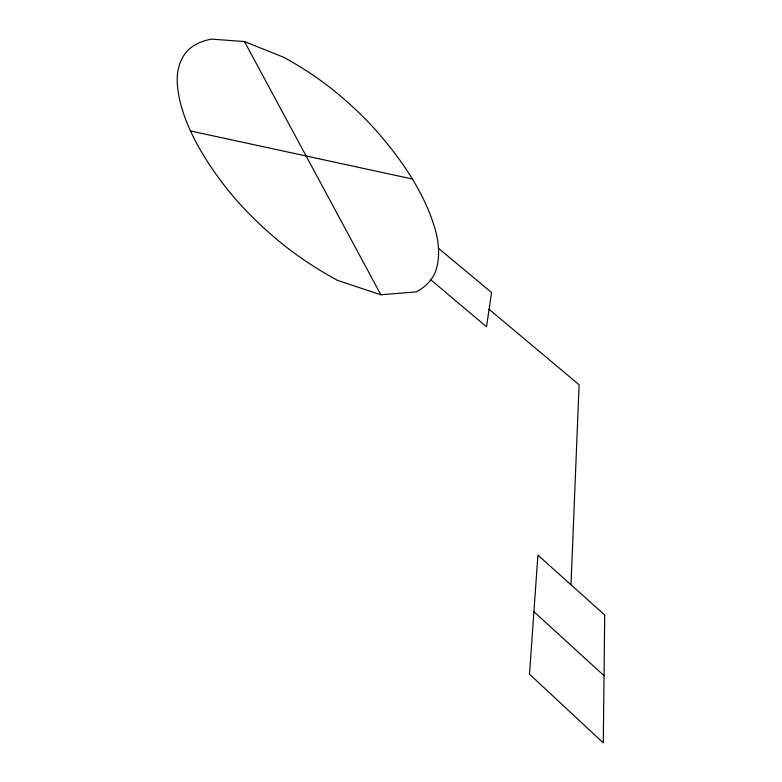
<?xml version="1.0" encoding="UTF-8"?>
<svg xmlns="http://www.w3.org/2000/svg" width="782" height="782" viewBox="0 0 782 782"><rect width="100%" height="100%" fill="white"/><g stroke="black" fill="none" stroke-linecap="round" stroke-linejoin="round"><path stroke-width="1.17" d="M570.997 584.78L579.091 384.734L489.073 309.301M380.873 294.785L416.268 291.891A171.932 77.594 26.8 0 0 437.197 265.831A274.844 123.879 25 0 0 434.89 228.354A442.504 201.903 22.3 0 0 375.301 129.675A268.04 116.841 24.7 0 0 333.934 90.644A161.571 67.438 25.8 0 0 283.944 57.389L244.483 41.563L211.365 39.1A155.618 63.616 27.1 0 0 184.66 54.222A242.713 99.764 28.5 0 0 177.299 83.596A360.639 145.872 30.2 0 0 225.324 186.732A248.842 105.042 29 0 0 272.273 235.529A175.002 76.509 28.4 0 0 337.296 280.288L380.873 294.785L244.483 41.563M190.476 130.956L412.378 179M438.467 248.295L491.526 292.458L486.531 326.808L430.843 279.829M533.92 611.69L604.027 675.677M604.701 614.975L603.284 742.9L529.502 674.162L537.918 555.152L604.701 614.975"/></g></svg>
